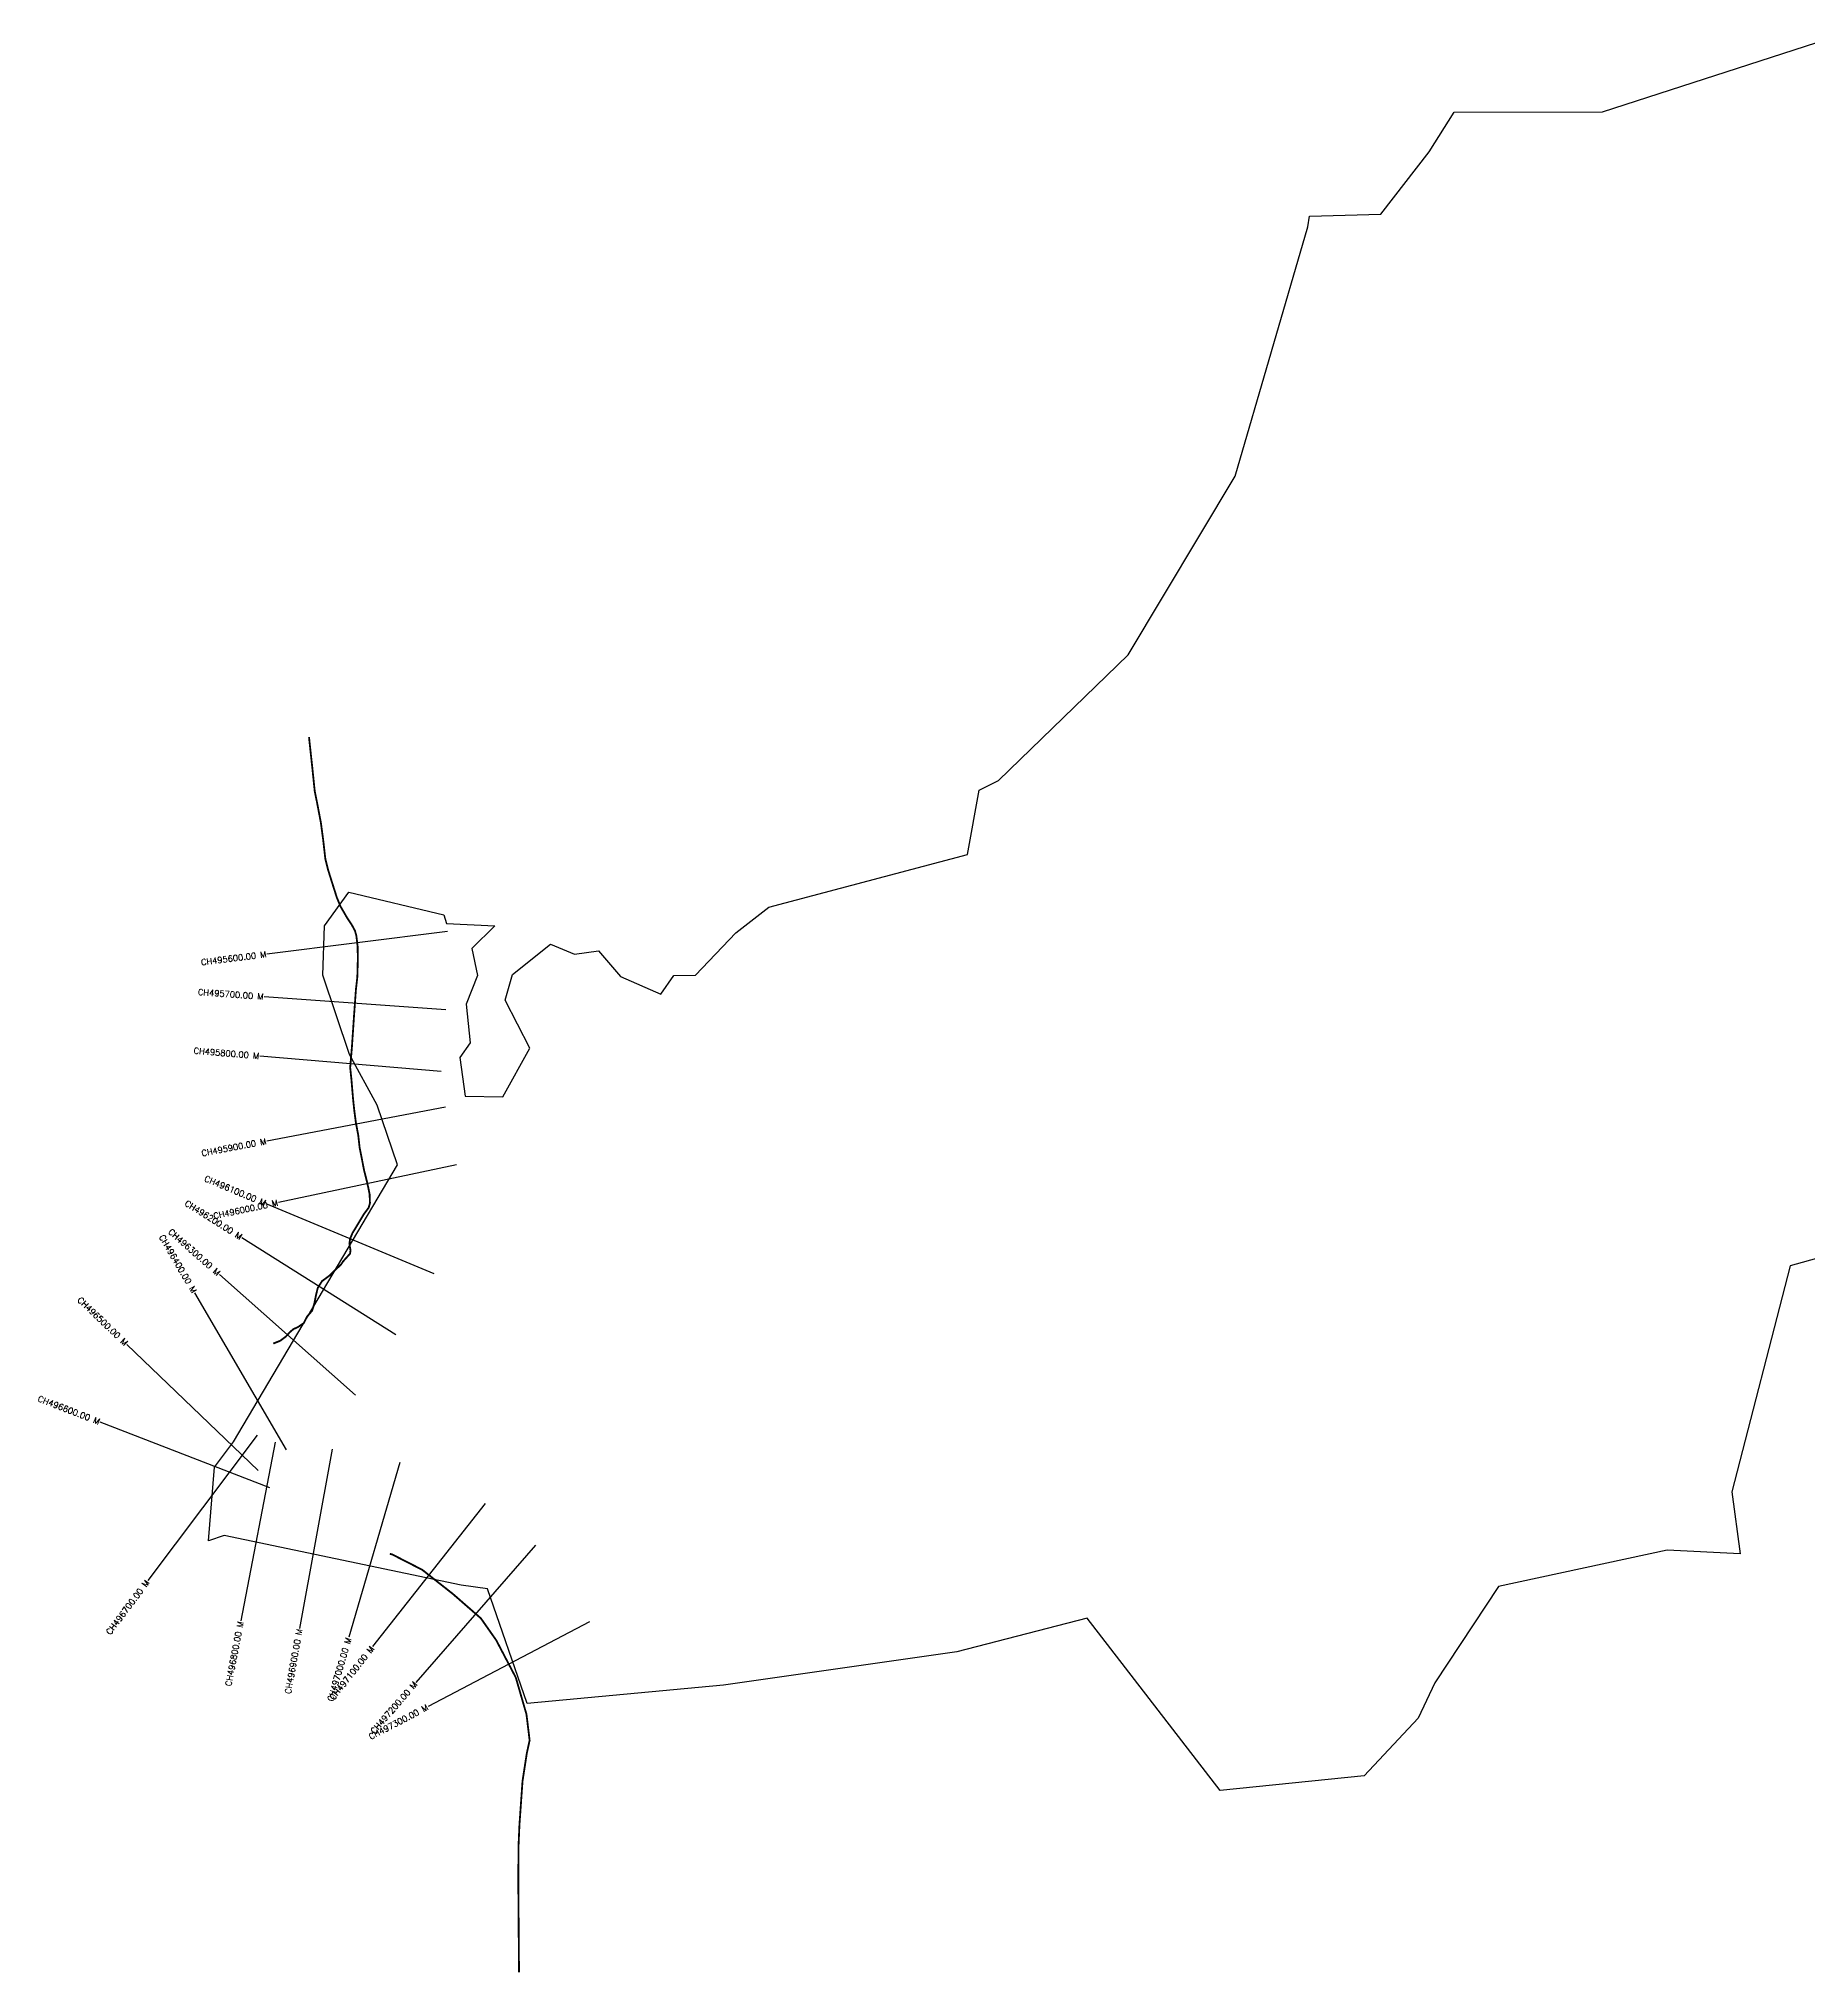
# Model space of a CAD drawing. Header units: metres. Extents: x 317113 to 323421, y 1888397 to 1892541.
# Drawn here: x 317113 to 320030, y 1888397 to 1891585 of the extents above; entities that cross this region are included whole.
import ezdxf
from ezdxf.enums import TextEntityAlignment as Align

# ---------------------------------------------------------------- set-up
doc = ezdxf.new("R2010")
doc.units = ezdxf.units.M
for name, color, linetype in [('CS', 134, 'Continuous'), ('CSMark', 6, 'Continuous'), ('NATURALLY PROTECTED', 3, 'Continuous'), ('village', 3, 'Continuous')]:
    doc.layers.add(name, color=color, linetype=linetype)
doc.styles.get("Standard").update_dxf_attribs({"font": 'simplex.shx'})

msp = doc.modelspace()

# ---------------------------------------------------------------- linework, layer by layer
at = {"layer": 'CS'}
for p, q in [((317786.6, 1890114.3), (317488.9, 1890076.9)), ((317783.6, 1889985.1), (317484.4, 1890006.6)), ((317776.2, 1889883.6), (317477.2, 1889908.7)), ((317783.4, 1889824.6), (317488.7, 1889768.8)), ((317801.4, 1889729.5), (317507.8, 1889667.6)), ((317764.6, 1889550.1), (317487.7, 1889665.5)), ((317701.3, 1889449.4), (317447.5, 1889609.4)), ((317635.2, 1889350.1), (317410.6, 1889549)), ((317521.4, 1889259.7), (317370.1, 1889518.7)), ((317474.5, 1889225.8), (317258, 1889433.4)), ((317493.8, 1889197), (317214.1, 1889305.4)), ((317473.1, 1889284.1), (317292.7, 1889044.5)), ((317502.8, 1889272.6), (317445.9, 1888978.1)), ((317596.5, 1889260.7), (317542.8, 1888965.5)), ((317708.3, 1889238.9), (317624, 1888951)), ((317848.9, 1889171.2), (317663.2, 1888935.6)), ((317931.6, 1889102.7), (317734.4, 1888876.6)), ((318020.5, 1888976.3), (317754.8, 1888837))]:
    msp.add_line(p, q, dxfattribs=at)
at = {"layer": 'NATURALLY PROTECTED', "color": 2, "const_width": 3, "flags": 128}
for points in [[(317558.3, 1890434.4), (317563.8, 1890383.7), (317567.7, 1890345.8), (317571.6, 1890326.4), (317577.9, 1890293.3), (317581.6, 1890265.7), (317585.2, 1890234.1), (317589.8, 1890215.6), (317597.2, 1890192), (317604.1, 1890170.4), (317610, 1890155.9), (317620.6, 1890137.5), (317628.6, 1890125.5), (317634.1, 1890115.3), (317636.3, 1890107.4), (317638.5, 1890089.5), (317638.8, 1890068.6), (317638, 1890039.2), (317635.6, 1890017.9), (317632.5, 1889974.6), (317629.1, 1889924.5), (317626.2, 1889889.8), (317628.2, 1889870.6), (317631, 1889837.5), (317633.1, 1889817.9), (317635.7, 1889798.5), (317639.5, 1889778.3), (317641.7, 1889758.3), (317649.2, 1889720.2), (317654.4, 1889699.6), (317658.2, 1889681.5), (317658.8, 1889666.5), (317656.7, 1889659), (317649.1, 1889648.8), (317634.6, 1889624.6), (317630.2, 1889617.6), (317626.1, 1889607.8), (317624.9, 1889599.3), (317626.7, 1889588.8), (317626.1, 1889583.3), (317614.5, 1889570.4), (317611.1, 1889565.2), (317601.4, 1889556.2), (317592.1, 1889547), (317579.8, 1889537.9), (317572.8, 1889526.9), (317569.7, 1889514.2), (317566.8, 1889499.6), (317563.4, 1889489.2), (317554.9, 1889479.2), (317549.9, 1889468.9), (317540.5, 1889462.4), (317532.5, 1889458.7), (317526.5, 1889453.6), (317520.2, 1889446.6), (317511.1, 1889439.7), (317499.4, 1889435)], [(317691.5, 1889088.4), (317695.2, 1889087.6), (317744.9, 1889062.2), (317795.7, 1889022.2), (317841.6, 1888982.2), (317867, 1888946), (317899.2, 1888884.6), (317916.8, 1888824), (317922, 1888781.1), (317917.4, 1888760.1), (317910.3, 1888714), (317905.2, 1888641.6), (317903.8, 1888609.5), (317903.3, 1888554.4), (317904.5, 1888398.7)]]:
    msp.add_lwpolyline(points, dxfattribs=at)
at = {"layer": 'village', "color": 3}
msp.add_polyline3d([(320183.7, 1889614.2, 0), (320000.1, 1889563.3, 0), (319903.7, 1889190.9, 0), (319917.8, 1889088.2, 0), (319797.2, 1889094.3, 0), (319518.9, 1889034.5, 0), (319414.1, 1888876.1, 0), (319387, 1888817.9, 0), (319297.5, 1888722.8, 0), (319060.4, 1888698.5, 0), (318841.3, 1888982.2, 0), (318626.4, 1888927.1, 0), (318241.8, 1888872, 0), (317918.1, 1888842, 0), (317852.7, 1889031, 0), (317809.1, 1889037, 0), (317418.6, 1889118.7, 0), (317392.9, 1889109.8, 0), (317402.4, 1889231.5, 0), (317433.7, 1889273.2, 0), (317704.1, 1889729.7, 0), (317670.5, 1889827.9, 0), (317625, 1889911.6, 0), (317581.1, 1890042, 0), (317583.7, 1890123.5, 0), (317623.9, 1890178.7, 0), (317780.5, 1890141.7, 0), (317785.2, 1890127.4, 0), (317864.6, 1890123.3, 0), (317826.8, 1890086, 0), (317836.1, 1890041.6, 0), (317817.5, 1889994.6, 0), (317824, 1889930.6, 0), (317807.2, 1889906.2, 0), (317815.6, 1889842.8, 0), (317877.8, 1889841.7, 0), (317922.5, 1889922, 0), (317881.8, 1890000.7, 0), (317894, 1890043.5, 0), (317956.4, 1890093.4, 0), (317995.8, 1890077, 0), (318035.5, 1890082.4, 0), (318071.7, 1890040, 0), (318138.5, 1890010.9, 0), (318159.8, 1890041.4, 0), (318195.5, 1890042.2, 0), (318261.7, 1890111.9, 0), (318316.4, 1890154.4, 0), (318643.7, 1890240.9, 0), (318663.2, 1890346.9, 0), (318695.1, 1890362.9, 0), (318908.4, 1890570, 0), (319084.9, 1890864.7, 0), (319205.1, 1891275.4, 0), (319207.6, 1891292.9, 0), (319325.1, 1891296.4, 0), (319405.1, 1891399.1, 0), (319445.8, 1891464.4, 0), (319690.4, 1891465.1, 0), (320062.7, 1891585.5, 0)], dxfattribs=at)

# ---------------------------------------------------------------- texts
at = {"layer": 'CSMark'}
for s, rotation, p in [('CH495600.00 M', 7.1518, (317488, 1890076.8)), ('CH495700.00 M', 355.8884, (317483.4, 1890006.7)), ('CH495800.00 M', 355.2038, (317476.2, 1889908.8)), ('CH495900.00 M', 10.7202, (317487.7, 1889768.6)), ('CH496100.00 M', 337.3689, (317486.8, 1889665.9)), ('CH496200.00 M', 327.7847, (317446.7, 1889609.9)), ('CH496000.00 M', 11.8963, (317506.9, 1889667.4)), ('CH496300.00 M', 318.4838, (317409.8, 1889549.6)), ('CH496400.00 M', 300.2939, (317369.6, 1889519.6)), ('CH496500.00 M', 316.2048, (317257.3, 1889434.1)), ('CH496600.00 M', 338.8188, (317213.1, 1889305.8)), ('CH496700.00 M', 53.0236, (317292.1, 1889043.7)), ('CH496800.00 M', 79.0518, (317445.7, 1888977.1)), ('CH496900.00 M', 79.7007, (317542.7, 1888964.5)), ('CH497000.00 M', 73.6904, (317623.7, 1888950)), ('CH497100.00 M', 51.7611, (317662.6, 1888934.8)), ('CH497200.00 M', 48.9062, (317733.8, 1888875.8)), ('CH497300.00 M', 27.6718, (317753.9, 1888836.5))]:
    msp.add_text(s, height=10, rotation=rotation, dxfattribs=at).set_placement(p, align=Align.MIDDLE_RIGHT)

doc.saveas('drawing.dxf')
